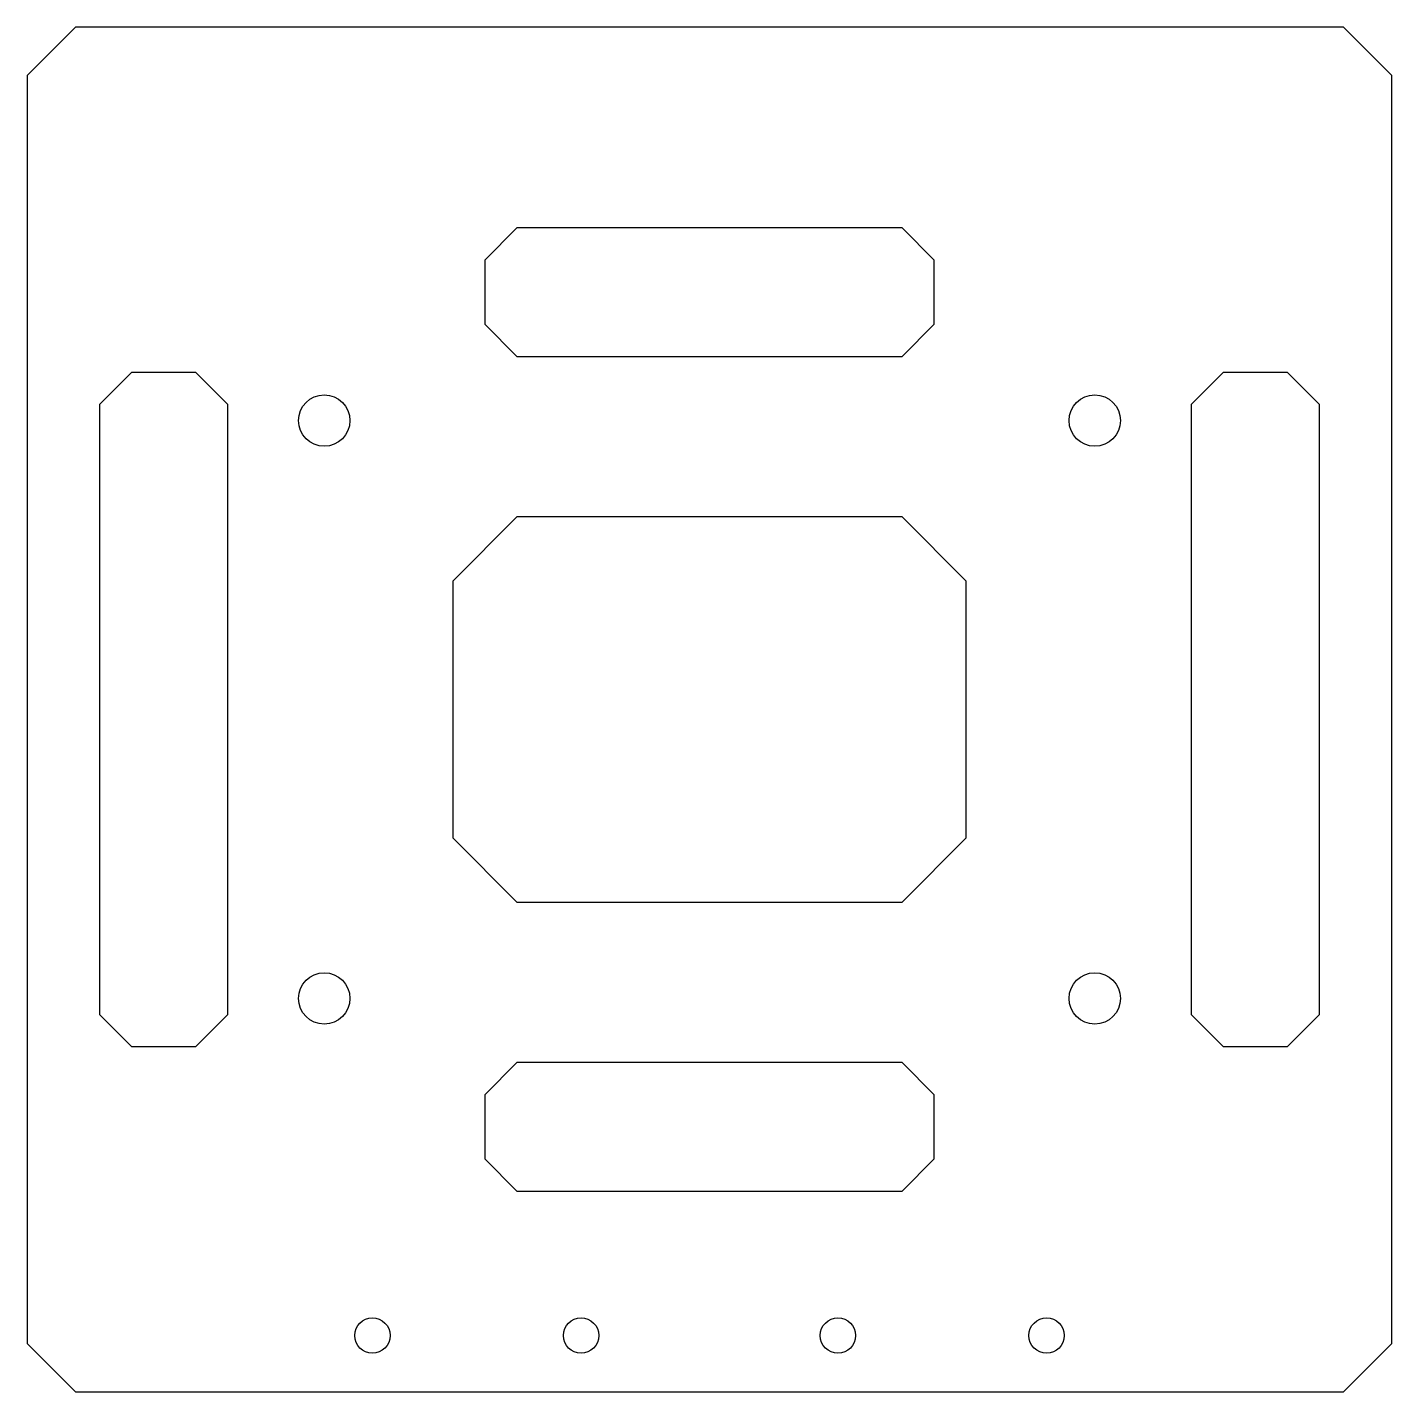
# Model space of a CAD drawing. Header units: millimetres. Extents: x -42.5 to 42.5, y -42.5 to 42.5.
import ezdxf

# ---------------------------------------------------------------- set-up
doc = ezdxf.new("R2010")
doc.units = ezdxf.units.MM

msp = doc.modelspace()

# ---------------------------------------------------------------- linework, layer by layer
at = {"color": 7, "linetype": 'Continuous', "lineweight": 25}
for p, q in [((-39.5, 42.5), (-42.5, 39.5)), ((39.5, 42.5), (-39.5, 42.5)), ((42.5, 39.5), (39.5, 42.5)), ((-42.5, 39.5), (-42.5, -39.5)), ((42.5, -39.5), (42.5, 39.5)), ((-12, 30), (-14, 28)), ((12, 30), (-12, 30)), ((14, 28), (12, 30)), ((-14, 28), (-14, 24)), ((14, 24), (14, 28)), ((-14, 24), (-12, 22)), ((12, 22), (14, 24)), ((-12, 22), (12, 22)), ((-36, 21), (-38, 19)), ((-32, 21), (-36, 21)), ((-30, 19), (-32, 21)), ((32, 21), (30, 19)), ((36, 21), (32, 21)), ((38, 19), (36, 21)), ((-38, 19), (-38, -19)), ((-30, -19), (-30, 19)), ((30, 19), (30, -19)), ((38, -19), (38, 19)), ((-12, 12), (-16, 8)), ((12, 12), (-12, 12)), ((16, 8), (12, 12)), ((-16, 8), (-16, -8)), ((16, -8), (16, 8)), ((-16, -8), (-12, -12)), ((12, -12), (16, -8)), ((-12, -12), (12, -12)), ((-38, -19), (-36, -21)), ((-32, -21), (-30, -19)), ((30, -19), (32, -21)), ((36, -21), (38, -19)), ((-36, -21), (-32, -21)), ((32, -21), (36, -21)), ((-12, -22), (-14, -24)), ((12, -22), (-12, -22)), ((14, -24), (12, -22)), ((-14, -24), (-14, -28)), ((14, -28), (14, -24)), ((-14, -28), (-12, -30)), ((12, -30), (14, -28)), ((-12, -30), (12, -30)), ((-42.5, -39.5), (-39.5, -42.5)), ((39.5, -42.5), (42.5, -39.5)), ((-39.5, -42.5), (39.5, -42.5))]:
    msp.add_line(p, q, dxfattribs=at)
for centre, radius in [((-24, 18), 1.6), ((24, 18), 1.6), ((-24, -18), 1.6), ((24, -18), 1.6), ((-21, -39), 1.1), ((-8, -39), 1.1), ((8, -39), 1.1), ((21, -39), 1.1)]:
    msp.add_circle(centre, radius, dxfattribs=at)

doc.saveas('drawing.dxf')
